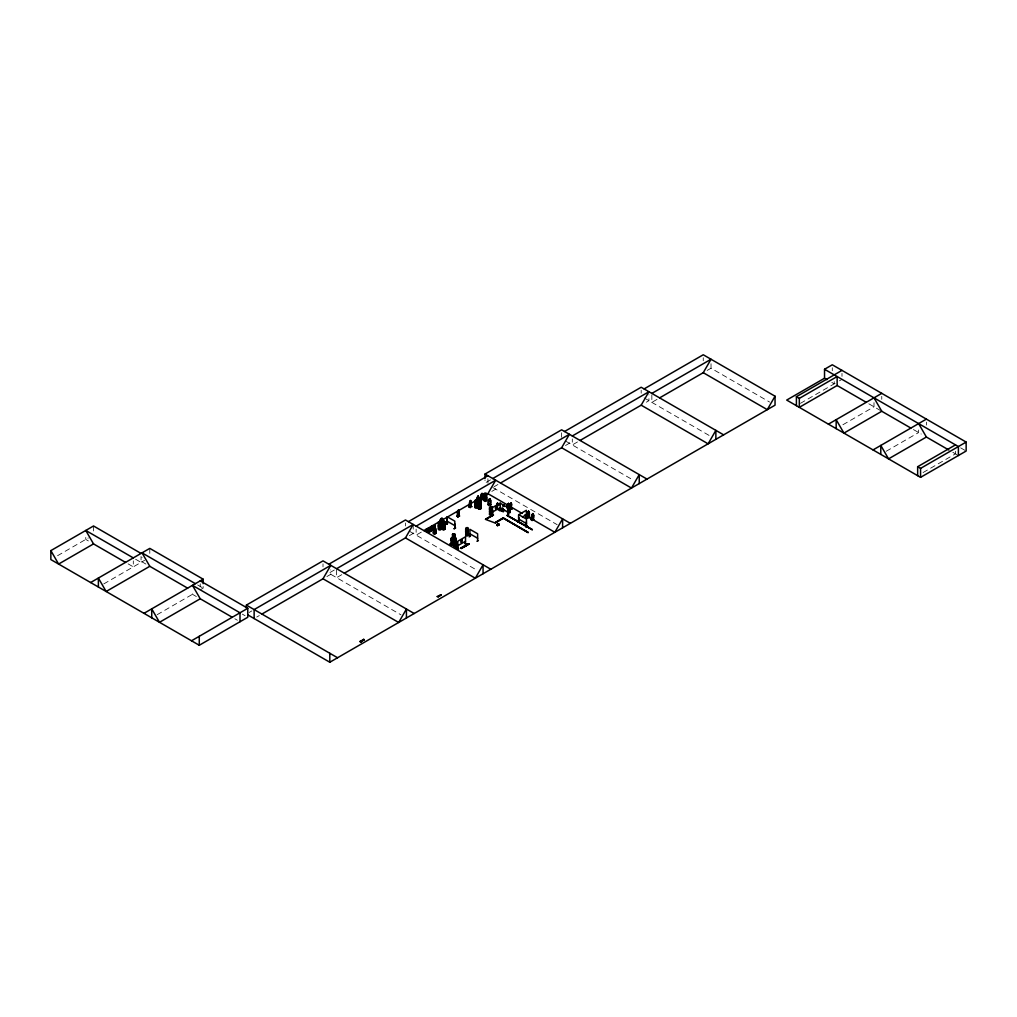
<?xml version="1.0" encoding="UTF-8"?>
<svg xmlns="http://www.w3.org/2000/svg" width="1017" height="1017" viewBox="0 0 1017 1017"><rect width="100%" height="100%" fill="white"/><g stroke="black" fill="none" stroke-linecap="round" stroke-linejoin="round"><path stroke-width="0.75" stroke-dasharray="5 3.75" d="M57.562 555.702L88.352 537.929M103.759 583.923L144.617 560.329M157.165 614.688L194.412 593.178M200.235 589.822L203.146 588.144L203.146 585.156M249.114 612.488L251.847 610.912M334.301 570.029L328.834 573.181L400.952 614.827M490.474 479.859L485.007 483.024L485.007 480.037M256.729 617.052L259.31 615.565M326.889 576.55L330.767 574.3L330.767 569.825M341.763 574.681L336.589 577.669L336.589 570.194M409.342 535.667L413.22 533.417L413.22 525.954M494.059 486.749L497.936 484.512M565.516 445.497L569.393 443.259L569.393 440.272M421.305 532.12L416.131 535.107L416.131 529.132M491.796 491.414L495.673 489.177L495.673 486.19M577.478 441.95L572.304 444.938L572.304 438.963M646.354 402.185L648.935 400.698L648.935 394.723M657.02 399.389L651.846 402.376L651.846 394.901M707.133 370.455L711.023 368.218L769.589 402.033M800.455 403.329L838.11 381.591M839.406 380.841L841.987 379.354M842.928 424.737L873.997 406.787L873.997 402.312M886.188 451.268L918.618 432.556L918.618 426.581M923.055 472.562L955.484 453.836L955.484 450.849M960.658 447.861L966.15 451.04M831.804 382.43L834.232 383.829L834.232 380.841M868.823 403.8L880.468 410.525M913.444 429.568L921.211 434.043M952.84 452.311L958.395 455.514M644.092 397.889L710.425 436.191M565.757 441.162L633.769 480.418M492.762 487.499L557.138 524.67M409.584 531.319L477.596 570.588M197.667 584.978L203.146 588.144M242.326 614.128L245.046 615.692M145.914 564.066L142.037 561.816L142.037 557.341M135.63 559.248L141.058 562.388L141.058 556.413M196.357 596.547L192.467 594.309L192.467 591.322M234.825 618.756L237.419 620.256M88.352 540.917L85.771 539.417L85.771 534.942M128.129 563.876L133.303 566.863L133.303 560.888M926.385 422.093L926.385 425.081M881.764 396.338L881.764 399.325M841.987 373.379L841.987 376.366M832.287 367.773L832.287 370.76M711.023 363.73L711.023 368.218M703.256 357.755L703.256 360.743M641.18 390.236L641.18 393.223M561.638 432.797L561.638 437.285M487.918 478.727L487.918 483.202M405.465 522.967L405.465 525.954M323.012 563.85L323.012 566.838M200.235 583.847L200.235 586.834M149.791 548.379L149.791 554.354M93.526 525.98L93.526 531.955"/><path stroke-width="1.5" d="M363.59 640.1L363.4 640.341M440.247 594.843C439.56 596.216 440.73 594.564 441.353 594.932M440.374 595.555L440.628 594.881M437.996 596.496L438.721 596.534L437.081 596.572M361.226 640.939L361.658 641.435M497.516 525.84C497.148 523.717 498.305 527.365 497.707 524.213L498.368 524.251M425.831 529.603C430.064 536.963 431.068 527.696 429.466 527.734M433.039 527.353L432.632 529.717M433.903 529.12L434.03 527.416M429.428 531.535L429.441 527.81L428.678 528.344M431.488 528.319L430.928 530.849L431.348 529.069M433.712 529.361L433.407 527.581M434.056 527.429L433.611 526.704M434.742 528.446C434.996 520.361 434.984 528.891 435.403 528.611M429.949 531.319L429.822 531.726C430.636 531.777 421.47 526.056 429.568 531.637M432.403 529.552L431.882 529.832M477.532 507.483L477.151 506.962A1.271 0.737 0 0 1 477.164 507.979A1.271 0.737 0 0 1 475.359 507.992A1.271 0.737 0 0 1 475.333 506.949L475.13 507.127M438.48 529.107L438.81 528.776A1.284 0.737 0 0 0 440.475 528.904A1.284 0.737 0 0 0 440.831 527.925M441.009 529.336L440.831 528.916A1.271 0.737 0 0 1 440.463 529.87A1.271 0.737 0 0 1 438.759 529.743A1.271 0.737 0 0 1 438.81 528.751M466.307 533.607A1.284 0.737 0 0 0 466.066 534.777L465.722 535.438L466.04 534.764A1.284 0.737 0 0 0 468.074 534.611A1.284 0.737 0 0 0 467.286 533.531M475.142 504.445L475.333 503.555A1.284 0.75 0.1 0 0 475.931 504.801A1.284 0.75 0.1 0 0 477.482 503.873L477.494 504.254M478.346 508.208L478.676 507.928A1.284 0.737 0 0 0 478.689 508.97A1.284 0.737 0 0 0 480.507 508.958A1.284 0.737 0 0 0 480.494 507.915A1.284 0.737 0 0 0 480.494 506.873M438.848 522.852L438.912 522.941A1.271 0.737 0 0 0 440.958 522.649A1.271 0.737 0 0 0 439.382 521.746A1.284 0.737 0 0 0 438.823 522.878A1.284 0.737 0 0 0 440.971 522.535A1.284 0.737 0 0 0 439.382 521.645A1.271 0.737 0 0 0 438.835 522.992L438.874 522.916M444.467 522.573L444.798 522.242A1.284 0.737 0 0 0 443.209 521.301A1.284 0.737 0 0 0 442.649 522.547L444.416 521.479L443.806 522.941M442.98 526.081L443.565 526.234M453.213 535.031L452.896 535.018A1.284 0.737 0 0 0 455.006 534.739A1.284 0.737 0 0 0 453.417 533.836A1.284 0.737 0 0 0 452.857 535.082L453.29 535.056M455.527 542.366L455.845 542.023A1.284 0.737 0 0 1 453.836 542.392L453.366 542.036M466.091 528.802L466.231 528.687A1.284 0.737 0 0 0 466.066 529.857A1.284 0.737 0 0 0 468.074 529.692A1.284 0.737 0 0 0 467.273 528.611M478.956 502.144L478.918 501.826A1.284 0.737 0 0 1 480.85 502.36A1.284 0.737 0 0 1 479.376 503.224A1.284 0.737 0 0 1 478.473 502.131M484.817 494.237L485.706 494.44M486.012 497.834L484.867 497.605M490.321 507.801L489.978 507.801A1.271 0.737 0 0 0 492.063 507.534L492.063 507.089M489.711 510.381A1.284 0.75 0.1 0 0 490.499 511.487A1.284 0.75 0.1 0 0 492.101 510.75L491.745 511.271M508.347 509.301L507.941 509.403A1.271 0.737 0 0 0 510.064 508.742M433.458 532.883L433.789 533.594L433.789 532.539A1.271 0.737 0 0 0 433.725 533.467A1.271 0.737 0 0 0 435.429 533.607A1.284 0.737 0 0 0 435.81 532.705A1.271 0.737 0 0 1 435.429 533.607A1.284 0.737 0 0 1 433.712 533.544A1.284 0.737 0 0 1 433.789 532.552M362.637 640.125L362.09 640.723M432.759 527.34L433.484 527.213M434.208 530.022L433.827 530.048A1.284 0.737 0 0 0 433.712 531.065A1.284 0.737 0 0 0 435.441 531.192A1.284 0.737 0 0 0 435.81 530.213M438.594 595.873L439.764 595.809L438.759 595.619M452.082 540.752L451.065 539.76L451.192 540.421M456.76 543.625L455.756 542.633M363.527 640.176L363.717 639.515M433.407 529.221L434.221 530.048L433.445 529.209M433.992 529.348L431.005 528.128M434.475 528.624L435.2 527.912L435.543 528.522M458.998 511.793L457.714 513.077M471.036 502.423L469.778 503.695M478.715 497.707L477.431 498.991M363.044 639.82L362.904 640.532L362.98 639.833M451.395 538.654L451.84 539.086M456.595 547.502L456.43 541.641M433.433 527.594L433.56 526.87M458.603 510.521L458.692 511.754M478.244 496.334L477.583 498.165L477.621 496.843M503.453 506.046L503.733 505.233M361.251 641.473L361.76 641.282M451.84 539.137L451.383 539.887M510.737 504.267L511.208 503.644M509.848 504.101L510.038 506.072L511.602 504.991M528.573 511.843L528.789 513.013M529.171 513.115L527.429 513.687M533.493 515.606L531.916 516.674M490.474 500.784L488.719 501.597M470.591 501.178L469.918 502.881L469.981 501.534M476.604 499.754L476.757 500.86M503.631 505.284L503.339 505.97L503.682 505.258M511.195 503.707L511.233 504.902M532.094 515.861L532.145 514.564L533.099 514.259L533.188 515.276L532.349 516L532.349 514.348M458.756 511.5L458.082 512.339L458.082 510.687M470.795 502.131L470.108 502.97L470.108 501.317M478.473 497.415L477.799 498.254L477.558 496.919M481.092 495.737L483.113 495.737M364.15 639.833L363.463 639.248L364.035 639.68M510.712 504.318L511.119 503.657M497.427 525.446L496.766 524.759L497.478 525.255M497.745 524.302L498.457 524.34M497.631 524.886L498.622 525.242L498.457 523.78L498.368 524.861L497.516 524.314M508.309 504.763L508.678 504L507.864 504.279M361.632 640.557L362.599 640.621M482.655 494.313L482.503 495.546M433.852 529.069L431.043 528.052L433.738 529.577M511.297 504.661L510.458 505.385L510.458 503.733M528.865 512.784L528.026 513.496L528.026 511.843M428.805 527.874L432.657 529.552M428.742 529.437L431.5 530.645M433.522 528.179L430.877 526.679L433.763 528.052M431.717 526.183L434.106 527.848M431.106 531.065L428.348 529.666L431.017 531.116M431.373 530.95L428.526 529.565M432.314 530.404L428.284 528.052L432.428 530.34M261.903 614.065L323.012 578.787L330.767 565.338L254.136 609.59L254.136 618.552M344.356 573.181L405.465 537.904L413.22 524.467L336.589 568.706M423.898 530.62L487.918 493.665L495.673 480.215L416.131 526.145M500.529 483.024L561.638 447.734L569.393 434.297L492.762 478.537M580.071 440.45L641.18 405.173L648.935 391.736L572.304 435.975M659.601 397.889L703.256 372.692L711.023 359.255L651.846 393.414M644.092 388.926L703.256 354.768L775.043 396.21L767.276 409.648L703.256 372.692M489.152 500.771L490.054 500.656M451.434 537.904L451.929 540.129M456.671 542.976L456.099 540.739M440.844 526.234L440.831 525.484A1.284 0.737 0 0 1 440.475 526.437A1.271 0.737 0 0 1 438.759 526.412A1.271 0.737 0 0 1 438.81 525.408A1.284 0.737 0 0 1 438.81 524.314M444.798 522.191L444.798 522.204A1.284 0.737 0 0 1 442.649 522.547L442.929 522.407A1.284 0.737 0 0 0 442.649 523.577A1.284 0.737 0 0 0 444.671 523.412A1.284 0.737 0 0 0 443.87 522.331L444.34 521.886M454.879 538.374L454.675 538.527A1.284 0.737 0 0 0 454.078 538.336M481.753 495.533L482.465 495.533M484.55 497.567L485.376 497.936M467.286 532.082A1.284 0.737 0 0 1 468.074 533.162A1.284 0.737 0 0 1 466.066 533.328A1.284 0.737 0 0 1 466.307 532.158L466.333 532.45M507.305 508.347C505.233 506.428 509.301 501.317 509.059 505.373M507.33 504.47L507.928 504.076L507.928 505.741M509.86 504.114L511.398 503.402L511.615 505.004M476.159 499.83L475.918 501.178M503.25 506.148L503.606 504.585L503.593 506.377M443.298 522.306L444.213 521.721M498.152 503.974L497.402 503.695L497.377 504.928L498.177 505.233M361.073 641.193L360.171 641.549L361.289 641.549M458.692 511.78L457.866 512.25L457.892 511.004M485.694 519.471L495.368 523.069L503.339 518.162M498.775 509.326L497.033 508.742M498.343 510.064L499.372 509.034M363.908 639.591L362.891 640.608L363.12 639.998M491.745 507.801L492.063 507.47A1.271 0.737 0 0 0 490.474 506.644A1.271 0.737 0 0 0 489.927 507.877M440.831 524.454A1.284 0.737 0 0 1 440.475 525.433A1.284 0.737 0 0 1 438.747 525.319L438.492 526.018M438.607 528.98L438.81 528.815A1.284 0.737 0 0 1 438.81 527.785M484.791 494.084L485.706 494.402M496.766 524.759L497.427 524.886M496.703 525.357L497.351 524.327M489.19 499.334L489.19 500.987L490.13 500.402L489.8 499.245M511.195 504.94L510.242 505.258L510.242 504.025M527.95 512.021L527.95 513.331M360.768 641.969L359.967 641.549L361.035 641.511M361.035 641.613L360.412 641.18L361.289 641.638M360.857 641.918L360.107 641.46M447.099 519.356L447.251 523.806M454.815 523.869L454.802 528.357L454.815 521.149L447.048 516.661L447.048 523.869M454.129 528.764L455.654 527.963L454.129 528.675M492.495 510.331L492.495 514.805L492.444 507.572L500.199 503.097L500.402 510.394M493.156 515.225L491.72 514.297M500.974 510.623L499.589 509.835M500.936 509.924L499.487 510.763M493.105 515.263L485.503 519.331L493.258 514.844M507.979 514.945L507.89 510.356A1.284 0.737 0 0 0 510.076 509.67M477.634 540.828L477.647 533.785L469.879 529.298L470.007 536.429M508.017 514.742L508.017 507.712L500.262 503.224M507.369 515.403L508.729 514.424L507.28 515.352L532.336 529.704L507.102 515.466L532.336 529.704M464.871 543.434L466.409 544.324L464.947 543.485M457.803 548.239L457.803 541.222L465.557 536.747L465.43 544.019M458.54 548.862L457.002 548.074L458.54 548.773M518.873 517.437L518.772 521.835M525.751 517.03L527.137 517.92M519.433 521.327L517.907 522.217L519.344 521.378M526.412 517.526L526.361 510.292L518.594 514.767L518.632 522.013M526.31 526.145L526.501 519.115L518.746 514.64M200.235 580.86L247.767 608.306L247.767 617.268L199.268 645.261L50.85 559.579L50.85 550.617L93.526 525.98L141.058 553.426M125.536 562.388L93.526 543.904L58.605 564.066L50.85 550.617M90.615 582.538L149.791 548.379L203.146 579.182L203.146 583.669M187.624 588.144L149.791 566.304L106.137 591.5L98.382 578.063L98.382 587.025M143.969 613.34L203.146 579.182M232.245 617.268L200.235 598.784L159.491 622.302L151.736 608.865L151.736 617.827M246.381 608.09L246.381 605.102L323.012 560.863L414.186 613.505M191.501 640.786L247.767 608.306M328.834 564.219L405.465 519.979L490.83 569.266M485.007 478.537L485.007 474.062L561.638 429.81L647.003 479.096M408.376 521.657L487.918 475.74M564.549 431.5L641.18 387.248L723.634 434.856M470.566 500.478L470.108 502.525L470.553 500.466M475.803 500.008L477.087 499.461L477.062 500.936L477.405 497.872M469.727 502.589L469.727 507.089M458.54 509.848L458.082 511.894L458.527 509.835M426.759 529.463L426.034 529.832M431.335 526.806L432.467 525.891M427.026 529.615L426.301 529.984M428.945 528.497L429.683 528.077M431.602 526.959L432.645 526.679M426.695 530.277L427.42 529.857M429.352 528.738L430.089 528.319M433.089 526.971L432.759 527.569M427.051 530.48L427.776 530.188M429.136 529.476L429.314 529.577M431.793 527.937L431.246 528.637M477.965 501.165L479.503 501.953M431.971 528.039L431.183 528.026M441.353 522.611L444.429 521.467M432.238 528.154L431.564 527.798M440.692 523.094L441.175 525.598L441.556 522.713M441.416 522.789L443.806 521.403M477.367 502.195L478.702 501.457M471.011 506.186L469.536 507.102L471.011 506.326C472.32 496.881 468.112 501.445 469.574 507.165M471.812 506.682L470.274 505.792L471.735 506.631M431.882 530.073L432.695 529.565M432.886 529.704L432.276 530.06M434.933 528.764L435.543 528.408L434.869 528.56M458.324 515.212L459.697 516M458.985 515.555L457.51 516.496L458.985 515.695M458.247 516.928L456.709 516.14L458.247 516.839M496.805 506.402L495.47 507.178L495.47 508.716L496.805 507.953M502.792 505.589L504.089 505.055L504.076 506.542M492.444 512.059L500.199 507.572M493.537 515.009L485.503 519.331M503.237 511.716L501.788 510.877L503.313 511.576M503.402 509.949L504.775 510.737M502.576 511.233L504.051 510.292L502.627 511.259L502.576 508.246M495.292 522.484L503.059 517.996L528.039 532.488M495.292 522.624L503.364 517.92L528.319 532.438M457.803 545.697L465.557 541.222M460.765 548.265L469.091 543.701L467.146 545.239L466.574 544.629L467.146 545.239M460.765 547.985L469.091 543.841L461.324 548.316L460.765 547.845M463.663 546.587L466.18 545.798L465.608 545.468M466.574 544.909L469.091 544.12M469.091 543.701L461.324 548.595M464.235 546.917L466.18 545.798M522.484 517.005L526.361 514.767M824.533 378.235L824.533 369.273L832.287 364.785L966.15 442.077L966.15 451.04L920.563 477.354L786.7 400.075L824.533 378.235L826.948 379.633M247.678 614.815L329.8 662.232L775.043 405.173L775.043 396.21M796.4 405.669L796.4 396.706L841.987 370.391M799.311 398.397L837.144 376.544L837.144 385.507L799.311 407.347L799.311 398.397L796.4 396.706M828.41 424.153L881.764 393.35M910.863 428.068L881.764 411.275L843.932 433.115L836.165 419.678L836.165 428.627M873.031 449.921L926.385 419.118M948.861 450.022L926.385 437.03L888.553 458.87L880.786 445.433L880.786 454.396M917.652 475.676L917.652 466.714L955.484 444.874M917.652 466.714L920.563 468.392L966.15 442.077M482.427 494.097L482.427 495.749L481.448 495.304L481.791 494.097M511.576 508.754L509.975 509.377M511.576 508.92L510.013 509.415M527.581 517.411L527.531 513.026M529.132 516.865L527.378 517.373M529.132 517.03L527.365 517.564C525.573 511.081 530.988 508.271 529.018 517.068L528.573 511.665M507.826 505.589L507.788 504.292M532.133 515.873L533.111 515.543L532.895 514.157M443.005 522.573L442.929 522.624A1.284 0.737 0 0 0 442.649 523.793A1.284 0.737 0 0 0 444.671 523.628A1.284 0.737 0 0 0 443.87 522.535M442.637 524.975L442.891 524.848A1.271 0.737 0 0 0 442.649 525.98L442.7 525.992A1.271 0.737 0 0 0 444.658 525.827L444.671 525.853A1.271 0.737 0 0 0 443.87 524.747L444.658 525.103M442.446 525.865L442.929 525.878A1.284 0.737 0 0 0 442.649 527.048A1.284 0.737 0 0 0 444.671 526.882A1.284 0.737 0 0 0 443.87 525.802M453.023 534.942L452.946 535.133A1.271 0.737 0 0 0 454.993 534.84A1.271 0.737 0 0 0 453.417 533.95L453.417 533.836M466.345 528.865L466.295 528.916A1.284 0.737 0 0 0 466.066 530.073A1.284 0.737 0 0 0 468.074 529.908A1.284 0.737 0 0 0 467.273 528.827M453.836 542.201L454.065 542.353A1.284 0.737 0 0 0 453.557 543.472A1.284 0.737 0 0 0 455.438 543.599A1.284 0.737 0 0 0 455.502 542.506M453.951 543.637A1.284 0.737 0 0 0 453.633 544.756L453.951 544.667A1.284 0.737 0 0 0 453.633 545.786A1.284 0.737 0 0 0 455.603 545.773A1.284 0.737 0 0 0 455.235 544.667L455.235 544.616A1.271 0.737 0 0 1 455.591 545.709A1.271 0.737 0 0 1 453.633 545.722A1.271 0.737 0 0 1 453.951 544.603M508.5 503.339L507.928 505.309M508.881 503.758L508.767 505.029M507.305 505.36L507.47 508.297M510.038 506.046L511.386 505.602M511.17 508.322L512.098 509.288M533.251 519.369C535.565 511.386 529.832 512.988 531.751 520.094L533.48 519.356L531.688 520.056L531.891 515.555M533.467 515.034L533.289 519.573M450.086 543.904L451.917 543.281L450.137 543.968M527.785 518.136L526.844 516.979L527.874 518.098M529.666 517.5L528.637 516.382L529.666 517.411M451.167 544.909L452.946 544.311M531.077 519.585L532.209 520.59L531.179 519.56M533.061 518.937L533.989 520.005M456.608 546.154L454.764 546.79L456.608 546.243M489.088 500.822L489.126 499.512M489.838 499.398L490.054 500.631M490.436 504.699C492.431 496.487 486.507 497.91 488.529 504.991L490.461 504.521L490.448 500.199M509.492 510.648L508.843 510.763M484.588 494.084L484.74 494.071A1.284 0.737 0 0 0 484.461 495.254A1.284 0.737 0 0 0 486.482 495.088A1.284 0.737 0 0 0 485.681 494.008M484.791 494.287L484.588 494.287A1.284 0.737 0 0 0 484.461 495.457A1.284 0.737 0 0 0 486.482 495.292A1.284 0.737 0 0 0 485.681 494.211M478.956 502.029L479.02 502.055A1.284 0.737 0 0 1 480.85 502.563A1.284 0.737 0 0 1 479.376 503.428A1.284 0.737 0 0 1 478.473 502.334M453.188 535.145L453.086 535.171A1.284 0.737 0 0 0 452.857 536.328A1.284 0.737 0 0 0 454.879 536.162A1.284 0.737 0 0 0 454.078 535.082M453.137 538.629L453.086 538.387A1.284 0.737 0 0 0 454.103 539.773M467.617 532.45L466.345 532.374M499.245 524.327L498.368 524.34M499.245 524.886C498.686 525.7 499.652 523.132 498.533 524.797M481.689 495.559L481.55 494.313M488.478 504.991L488.668 500.44M488.211 504.394L488.63 505.563M439.84 595.657L440.819 594.869M481.27 499.639C480.367 484.626 485.465 502.449 483.113 499.016M451.853 540.358L451.434 538.451M508.169 509.453L508.843 509.619M442.84 525.916L442.929 526.094A1.284 0.737 0 0 0 442.649 527.251A1.284 0.737 0 0 0 444.671 527.086A1.284 0.737 0 0 0 443.87 526.005M454.103 538.768L453.747 538.781A1.284 0.737 0 0 1 454.256 537.612A1.284 0.737 0 0 1 455.845 538.514L455.845 538.514A1.284 0.737 0 0 1 453.709 538.857L454.09 538.756A1.284 0.737 0 0 1 453.099 537.383L452.845 537.548A1.284 0.737 0 0 1 453.099 536.391M453.938 538.946L453.989 538.934A1.284 0.737 0 0 0 453.633 540.052A1.284 0.737 0 0 0 455.591 540.04A1.284 0.737 0 0 0 455.235 538.921M481.766 493.525L482.439 493.512L481.791 495.304L482.427 493.537M481.27 495.114L481.054 500.211M483.1 495.152L482.935 499.652M481.295 496.283L482.884 496.283M482.935 499.423L481.079 499.589M454.612 542.582L453.709 542.366M485.986 497.745A1.284 0.737 0 0 1 486.355 498.864A1.284 0.737 0 0 1 484.384 498.877A1.284 0.737 0 0 1 484.702 497.758L484.715 497.593A1.284 0.737 0 0 0 484.384 498.673A1.284 0.737 0 0 0 486.355 498.661A1.284 0.737 0 0 0 485.986 497.542M452.985 538.616L453.086 538.629A1.284 0.737 0 0 0 454.103 539.976M454.078 536.315A1.284 0.737 0 0 1 454.879 537.396A1.284 0.737 0 0 1 452.857 537.561L453.099 537.421A1.271 0.737 0 0 0 454.103 538.832L453.976 538.718A1.284 0.737 0 0 0 453.633 539.849A1.284 0.737 0 0 0 455.591 539.836A1.284 0.737 0 0 0 455.235 538.718M466.943 527.594L467.591 527.696M498.177 503.962L498.355 505.258M476.604 499.563L476.833 500.644M503.593 505.169L503.835 506.237M470.553 501.063L470.871 506.415M458.527 510.432L458.832 515.784M485.986 496.512L485.681 496.436A1.284 0.737 0 0 1 486.482 497.516A1.284 0.737 0 0 1 484.461 497.682A1.284 0.737 0 0 1 484.702 496.512A1.271 0.737 0 0 0 484.397 497.733A1.271 0.737 0 0 0 486.342 497.72A1.271 0.737 0 0 0 485.986 496.614L486.266 496.627M467.591 531.166L467.273 531.09A1.284 0.737 0 0 1 468.074 532.133A1.284 0.737 0 0 1 466.053 532.298A1.271 0.737 0 0 1 466.307 531.103A1.284 0.737 0 0 0 466.053 532.298A1.271 0.737 0 0 0 468.074 532.107A1.271 0.737 0 0 0 467.273 531.027L467.858 531.243M443.87 528.217A1.271 0.737 0 0 1 444.658 529.285A1.271 0.737 0 0 1 442.662 529.45A1.284 0.737 0 0 1 442.891 528.357A1.271 0.737 0 0 0 442.662 529.45A1.284 0.737 0 0 0 444.671 529.361A1.284 0.737 0 0 0 443.87 528.281L444.836 528.993M511.004 503.555L511.36 508.92L511.386 503.415M497.555 503.034L498.127 505.004L497.567 503.021M498.724 505.64L498.139 503.771L498.419 505.093M498.508 503.911L496.97 503.58L496.97 508.945M497.389 508.373L496.461 509.339M443.196 523.297L443.196 522.052M526.374 526.234L526.374 521.759M478.956 505.614L478.486 505.347A1.284 0.725 0.5 0 0 479.274 505.691M455.235 541.197L455.845 541.603A1.284 0.737 0 0 0 455.235 541.158L455.235 541.146M362.7 640.468L362.116 640.405M437.374 596.394L438.263 596.852M431.513 526.234L435.314 528.497M430.941 526.577L433.662 528.103M429.06 527.721L432.861 530.086M430.331 531.56L425.627 529.654M499.512 509.86L500.987 510.699M491.707 514.31L493.181 515.225M470.54 536.01L469.155 536.874M478.41 540.561L476.96 541.311M447.696 523.374L446.336 524.264M824.533 369.273L958.395 446.552L958.395 455.514M837.144 385.507L866.242 402.312M641.18 405.173L708.112 443.819L715.866 430.369L715.866 439.331M561.638 447.734L631.481 488.058L639.235 474.621L639.235 483.583M485.007 474.062L570.359 523.335M487.918 493.665L522.064 513.369M524.797 514.958L554.85 532.298L562.604 518.861L562.604 527.823M500.262 507.712L508.017 512.187M518.746 519.115L526.501 523.59M478.498 501.546C480.914 496.41 476.02 493.944 477.405 500.86M528.039 532.603L503.059 517.996M458.781 515.632L458.998 510.305L457.586 511.144L457.51 516.331M469.879 533.785L477.647 538.26M447.048 521.149L454.815 525.624M441.556 522.522L441.365 524.073M440.564 524.988L442.014 525.891M431.666 526.094L432.009 527.187L432.543 526.043M434.475 528.332L435.2 527.912M432.95 529.679L431.818 529.87M405.465 537.904L475.308 578.228L483.062 564.778L483.062 573.741M323.012 578.787L398.677 622.468L406.431 609.03L406.431 617.993M246.381 605.102L337.555 657.745M195.378 583.669L142.037 552.867L149.791 566.304M133.303 557.901L85.771 530.454L93.526 543.904M451.84 540.37L451.561 539.544M434.526 526.259L434.704 528.433M431.818 527.556L432.085 529.997M456.442 541.629L456.773 547.566L455.68 546.421M455.858 541.082L456.658 541.87M452.095 544.692L451.751 538.756L452.031 544.718L451.001 543.548M451.98 538.997L451.179 538.209L451.001 543.523M455.68 546.587L455.756 541.146M918.618 423.593L926.385 437.03M873.997 397.825L881.764 411.275M200.235 598.784L192.467 585.347L239.999 612.781L239.999 621.743M497.58 505.258L497.16 503.44L497.148 508.996M920.563 468.392L920.563 477.354M509.047 503.885L509.047 505.36M508.487 503.326L508.475 505.118M502.716 508.169L502.767 511.195M498.457 523.78L498.368 525.42M478.473 496.385L478.498 501.661M476.604 500.784L476.604 498.978L476.159 501.038M457.574 511.144L457.548 516.534M329.8 653.27L329.8 662.232M199.268 636.311L199.268 645.261M454.078 537.307A1.284 0.737 0 0 1 454.675 538.54M454.078 537.408A1.271 0.737 0 0 1 454.866 538.489M454.103 541.209A1.284 0.737 0 0 1 452.476 540.51M454.103 542.175A1.271 0.737 0 0 1 452.489 541.476M454.103 541.006A1.284 0.737 0 0 1 452.476 540.294M452.87 535.184A1.271 0.737 0 0 1 453.417 533.95M454.078 536.099A1.284 0.737 0 0 1 454.879 537.192A1.284 0.737 0 0 1 452.857 537.357A1.284 0.737 0 0 1 453.099 536.188M467.273 534.497A1.271 0.737 0 0 1 468.074 535.565A1.271 0.737 0 0 1 466.066 535.73A1.271 0.737 0 0 1 466.307 534.573M467.286 533.315A1.284 0.737 0 0 1 468.074 534.395A1.284 0.737 0 0 1 466.066 534.561A1.284 0.737 0 0 1 466.307 533.404M467.273 530.06A1.284 0.737 0 0 1 468.074 531.141A1.284 0.737 0 0 1 466.066 531.306A1.284 0.737 0 0 1 466.307 530.137M467.273 529.857A1.284 0.737 0 0 1 468.074 530.938A1.284 0.737 0 0 1 466.066 531.103A1.284 0.737 0 0 1 466.307 529.933M455.235 543.625A1.284 0.737 0 0 1 455.603 544.743A1.284 0.737 0 0 1 453.633 544.756M455.705 542.455A1.284 0.737 0 0 1 455.26 543.472A1.284 0.737 0 0 1 455.603 544.54A1.284 0.737 0 0 1 453.633 544.553A1.284 0.737 0 0 1 453.951 543.434M453.951 541.158A1.284 0.737 0 0 0 453.836 542.392L453.976 542.188A1.284 0.737 0 0 0 453.506 543.205A1.284 0.737 0 0 0 455.26 543.472M455.235 540.167A1.284 0.737 0 0 1 455.591 541.273A1.284 0.737 0 0 1 453.633 541.286A1.284 0.737 0 0 1 453.951 540.167M455.235 539.951A1.284 0.737 0 0 1 455.591 541.069A1.284 0.737 0 0 1 453.633 541.082A1.284 0.737 0 0 1 453.951 539.963M480.494 505.64A1.284 0.737 0 0 1 480.583 506.644A1.284 0.737 0 0 1 480.583 507.674A1.284 0.737 0 0 1 478.867 507.814A1.284 0.737 0 0 1 478.473 506.835M480.494 503.402A1.284 0.737 0 0 1 480.583 504.407A1.284 0.737 0 0 1 480.583 505.398A1.284 0.737 0 0 1 480.583 506.428A1.284 0.737 0 0 1 478.867 506.568A1.284 0.737 0 0 1 478.473 505.602M480.583 505.398A1.284 0.737 0 0 1 478.867 505.538L478.816 505.462A1.284 0.737 0 0 1 478.473 504.572M478.473 507.038A1.284 0.737 0 0 0 478.867 508.017A1.284 0.737 0 0 0 480.583 507.877A1.271 0.737 0 0 1 480.583 508.843A1.271 0.737 0 0 1 478.867 508.983A1.271 0.737 0 0 1 478.486 508.004M480.583 506.644A1.284 0.737 0 0 1 478.867 506.784A1.284 0.737 0 0 1 478.473 505.805M480.583 504.407A1.284 0.737 0 0 1 478.867 504.546A1.284 0.737 0 0 1 478.473 503.58M480.494 503.199A1.284 0.737 0 0 1 480.583 504.203A1.284 0.737 0 0 1 478.867 504.343A1.284 0.737 0 0 1 478.473 503.364M477.482 506.301A1.284 0.737 0 0 1 475.931 507.216A1.284 0.737 0 0 1 475.333 505.983M477.482 503.822A1.284 0.737 0 0 1 476.808 504.699A1.284 0.737 0 0 1 475.206 504.457A1.284 0.737 0 0 1 475.333 503.504M477.482 505.068A1.284 0.737 0 0 1 475.931 505.983A1.284 0.737 0 0 1 475.333 504.75M477.482 506.097A1.284 0.737 0 0 1 475.931 507.013A1.284 0.737 0 0 1 475.333 505.78M477.482 504.864A1.284 0.737 0 0 1 475.931 505.78A1.284 0.737 0 0 1 475.333 504.534M477.482 502.83A1.284 0.737 0 0 1 475.931 503.758A1.284 0.737 0 0 1 475.333 502.512M477.482 502.627A1.284 0.737 0 0 1 475.931 503.542A1.284 0.737 0 0 1 475.333 502.309M477.354 501.216A1.284 0.737 0 0 1 476.998 502.195A1.284 0.737 0 0 1 475.27 502.067A1.284 0.737 0 0 1 475.333 501.076M475.905 500.873A1.284 0.737 0 0 1 476.566 500.873M477.482 501.597A1.284 0.737 0 0 1 475.931 502.512A1.284 0.737 0 0 1 475.333 501.279M485.681 498.915A1.284 0.737 0 0 1 486.482 499.995A1.284 0.737 0 0 1 484.461 500.161A1.284 0.737 0 0 1 484.702 498.991M485.681 499.881A1.271 0.737 0 0 1 486.469 500.961A1.271 0.737 0 0 1 484.473 501.127A1.271 0.737 0 0 1 484.715 499.957M485.986 498.775A1.284 0.737 0 0 1 486.355 499.894A1.284 0.737 0 0 1 484.384 499.906A1.284 0.737 0 0 1 484.702 498.788M485.986 495.317A1.284 0.737 0 0 1 486.355 496.423A1.284 0.737 0 0 1 484.384 496.436A1.284 0.737 0 0 1 484.702 495.317M491.72 512.657A1.284 0.737 0 0 1 491.821 513.661A1.284 0.737 0 0 1 490.092 513.801A1.284 0.737 0 0 1 489.698 512.822M491.72 513.623A1.271 0.737 0 0 1 491.808 514.615A1.284 0.737 0 0 1 490.092 514.844A1.284 0.737 0 0 1 489.698 513.865M489.711 513.788A1.271 0.737 0 0 0 490.105 514.767A1.271 0.737 0 0 0 491.808 514.615A1.284 0.737 0 0 0 491.72 513.699M491.72 511.22A1.284 0.737 0 0 1 491.821 512.212A1.284 0.737 0 0 1 490.092 512.352A1.284 0.737 0 0 1 489.698 511.386M491.72 511.424A1.284 0.737 0 0 1 491.821 512.428A1.284 0.737 0 0 1 490.092 512.568A1.284 0.737 0 0 1 489.698 511.589M492.063 509.911A1.284 0.737 0 0 1 490.347 510.407A1.284 0.737 0 0 1 489.698 509.352M492.101 508.475A1.284 0.737 0 0 1 490.499 509.199A1.284 0.737 0 0 1 489.698 508.119M492.101 509.504A1.284 0.737 0 0 1 490.347 510.203A1.284 0.737 0 0 1 489.902 508.996M491.72 507.75A1.284 0.737 0 0 1 491.808 508.754A1.284 0.737 0 0 1 490.092 508.894A1.284 0.737 0 0 1 489.698 507.915M435.81 531.662A1.284 0.737 0 0 1 435.441 532.641A1.284 0.737 0 0 1 433.725 532.514A1.284 0.737 0 0 1 433.789 531.51M435.81 531.459A1.284 0.737 0 0 1 435.441 532.425A1.284 0.737 0 0 1 433.725 532.298A1.284 0.737 0 0 1 433.789 531.306M435.81 530.429A1.284 0.737 0 0 1 435.441 531.408A1.284 0.737 0 0 1 433.725 531.268A1.284 0.737 0 0 1 433.789 530.277M443.87 527.238A1.284 0.737 0 0 1 444.671 528.319A1.284 0.737 0 0 1 442.649 528.497A1.284 0.737 0 0 1 442.891 527.327M443.87 527.035A1.284 0.737 0 0 1 444.671 528.115A1.284 0.737 0 0 1 442.649 528.281A1.284 0.737 0 0 1 442.891 527.111M443.87 523.78A1.284 0.737 0 0 1 444.671 524.861A1.284 0.737 0 0 1 442.649 525.026A1.284 0.737 0 0 1 442.891 523.857M443.87 523.564A1.284 0.737 0 0 1 444.671 524.645A1.284 0.737 0 0 1 442.649 524.823A1.284 0.737 0 0 1 442.891 523.653M438.797 525.306A1.284 0.737 0 0 0 438.747 526.31A1.284 0.737 0 0 0 440.475 526.437A1.271 0.737 0 0 0 440.819 525.547M440.831 526.692A1.284 0.737 0 0 1 440.475 527.67A1.284 0.737 0 0 1 438.747 527.543A1.284 0.737 0 0 1 438.81 526.552M440.831 527.721A1.284 0.737 0 0 1 440.475 528.7A1.284 0.737 0 0 1 438.747 528.573A1.284 0.737 0 0 1 438.81 527.581M440.831 526.475A1.284 0.737 0 0 1 440.475 527.467A1.284 0.737 0 0 1 438.747 527.34A1.284 0.737 0 0 1 438.81 526.336M439.408 526.59A1.284 0.725 0.5 0 1 438.619 526.247M440.831 523.018A1.284 0.737 0 0 1 440.475 523.997A1.284 0.737 0 0 1 438.747 523.869A1.284 0.737 0 0 1 438.81 522.878M440.831 524.251A1.284 0.737 0 0 1 440.475 525.23A1.284 0.737 0 0 1 438.747 525.115A1.284 0.737 0 0 1 438.81 524.111M509.937 511.907A1.271 0.737 0 0 1 509.581 512.873A1.271 0.737 0 0 1 507.864 512.759A1.271 0.737 0 0 1 507.928 511.767M510.076 511.119A1.284 0.737 0 0 1 508.843 512.059A1.284 0.737 0 0 1 507.585 511.131M510.076 510.903A1.284 0.737 0 0 1 509.021 511.843A1.284 0.737 0 0 1 507.547 511.119M510.076 509.873A1.284 0.737 0 0 1 507.941 510.61M510.076 508.64A1.284 0.737 0 0 1 507.928 509.377M509.937 507.267A1.284 0.737 0 0 1 509.581 508.246A1.284 0.737 0 0 1 507.864 508.119A1.284 0.737 0 0 1 507.915 507.127M507.941 505.996A1.271 0.737 0 0 0 510.064 505.652A1.271 0.737 0 0 0 508.487 504.763A1.271 0.737 0 0 0 507.941 505.996A1.284 0.737 0 0 0 508.106 507.013A1.284 0.737 0 0 0 510 506.708A1.284 0.737 0 0 0 509.148 505.691M510.064 506.415A1.284 0.737 0 0 1 508.513 507.33A1.284 0.737 0 0 1 507.915 506.097M440.59 520.246L440.208 520.475A1.729 1.004 -60 0 1 441.429 518.352A1.729 1.004 -60 0 1 442.649 519.064L442.42 519.191A1.449 0.839 -60 0 0 441.403 518.606A1.449 0.839 -60 0 0 440.386 520.373L440.59 520.246M482.439 494.275L481.753 494.275L482.427 494.275M517.882 521.581L519.344 522.407L517.882 521.581M527.226 525.827L525.776 526.768L527.226 525.827M478.257 495.762L477.799 497.809L478.244 495.749M430.433 528.459L429.708 528.942L430.433 528.522M428.182 530.226L427.445 530.709L428.182 530.289M430.827 528.687L430.102 529.171L430.827 528.751M468.824 506.72L470.274 507.559L468.824 506.72M442.675 525.458L441.213 526.361L442.662 525.522M462.163 540.052L460.828 540.828L460.828 542.366L462.163 541.591L462.163 540.052M511.03 502.97L510.458 504.94L511.017 502.957M528.586 511.093L528.026 513.064L528.586 511.081M532.921 513.585L532.349 515.555L532.908 513.572M457.637 547.184L455.845 547.871L457.637 547.184M489.825 498.673L489.19 500.555L489.813 498.661M490.308 504.063L490.842 505.22L490.296 504.063M442.776 522.611L442.738 522.598A1.271 0.737 0 0 1 443.209 521.416A1.271 0.737 0 0 1 444.785 522.306A1.271 0.737 0 0 1 442.662 522.649M466.066 528.929A1.271 0.737 0 0 0 468.201 528.586A1.271 0.737 0 0 0 466.612 527.696A1.271 0.737 0 0 0 466.066 528.929M453.709 538.959A1.271 0.737 0 0 0 455.845 538.616A1.271 0.737 0 0 0 454.256 537.726A1.271 0.737 0 0 0 453.709 538.959M478.689 501.991A1.284 0.737 0 0 0 480.838 501.648A1.284 0.737 0 0 0 479.249 500.745A1.284 0.737 0 0 0 478.689 501.991M478.702 502.093A1.271 0.737 0 0 0 480.825 501.75A1.271 0.737 0 0 0 479.249 500.86A1.271 0.737 0 0 0 478.702 502.093M475.359 501.19A1.271 0.737 0 0 0 477.482 500.847A1.271 0.737 0 0 0 475.905 499.944A1.271 0.737 0 0 0 475.359 501.19M484.473 494.313A1.271 0.737 0 0 0 486.596 493.97A1.271 0.737 0 0 0 485.02 493.08A1.271 0.737 0 0 0 484.473 494.313M434.056 530.2A1.284 0.737 0 0 0 435.988 529.552A1.284 0.737 0 0 0 434.056 528.916A1.284 0.737 0 0 0 434.056 530.2"/></g></svg>
